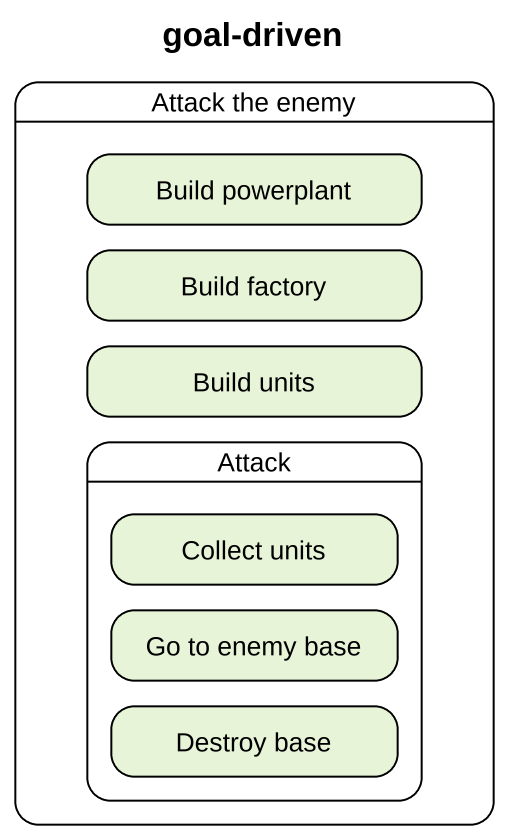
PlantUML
@startuml
title goal-driven
hide empty description
state "Attack the enemy" as Attack_the_enemy {
  state "Build factory" as Build_factory
  state "Build powerplant" as Build_powerplant
  state "Build units" as Build_units
  state Attack {
    state "Collect units" as Collect_units
    state "Go to enemy base" as Go_to_enemy_base
    state "Destroy base" as Destroy_base
  }
}
@enduml
